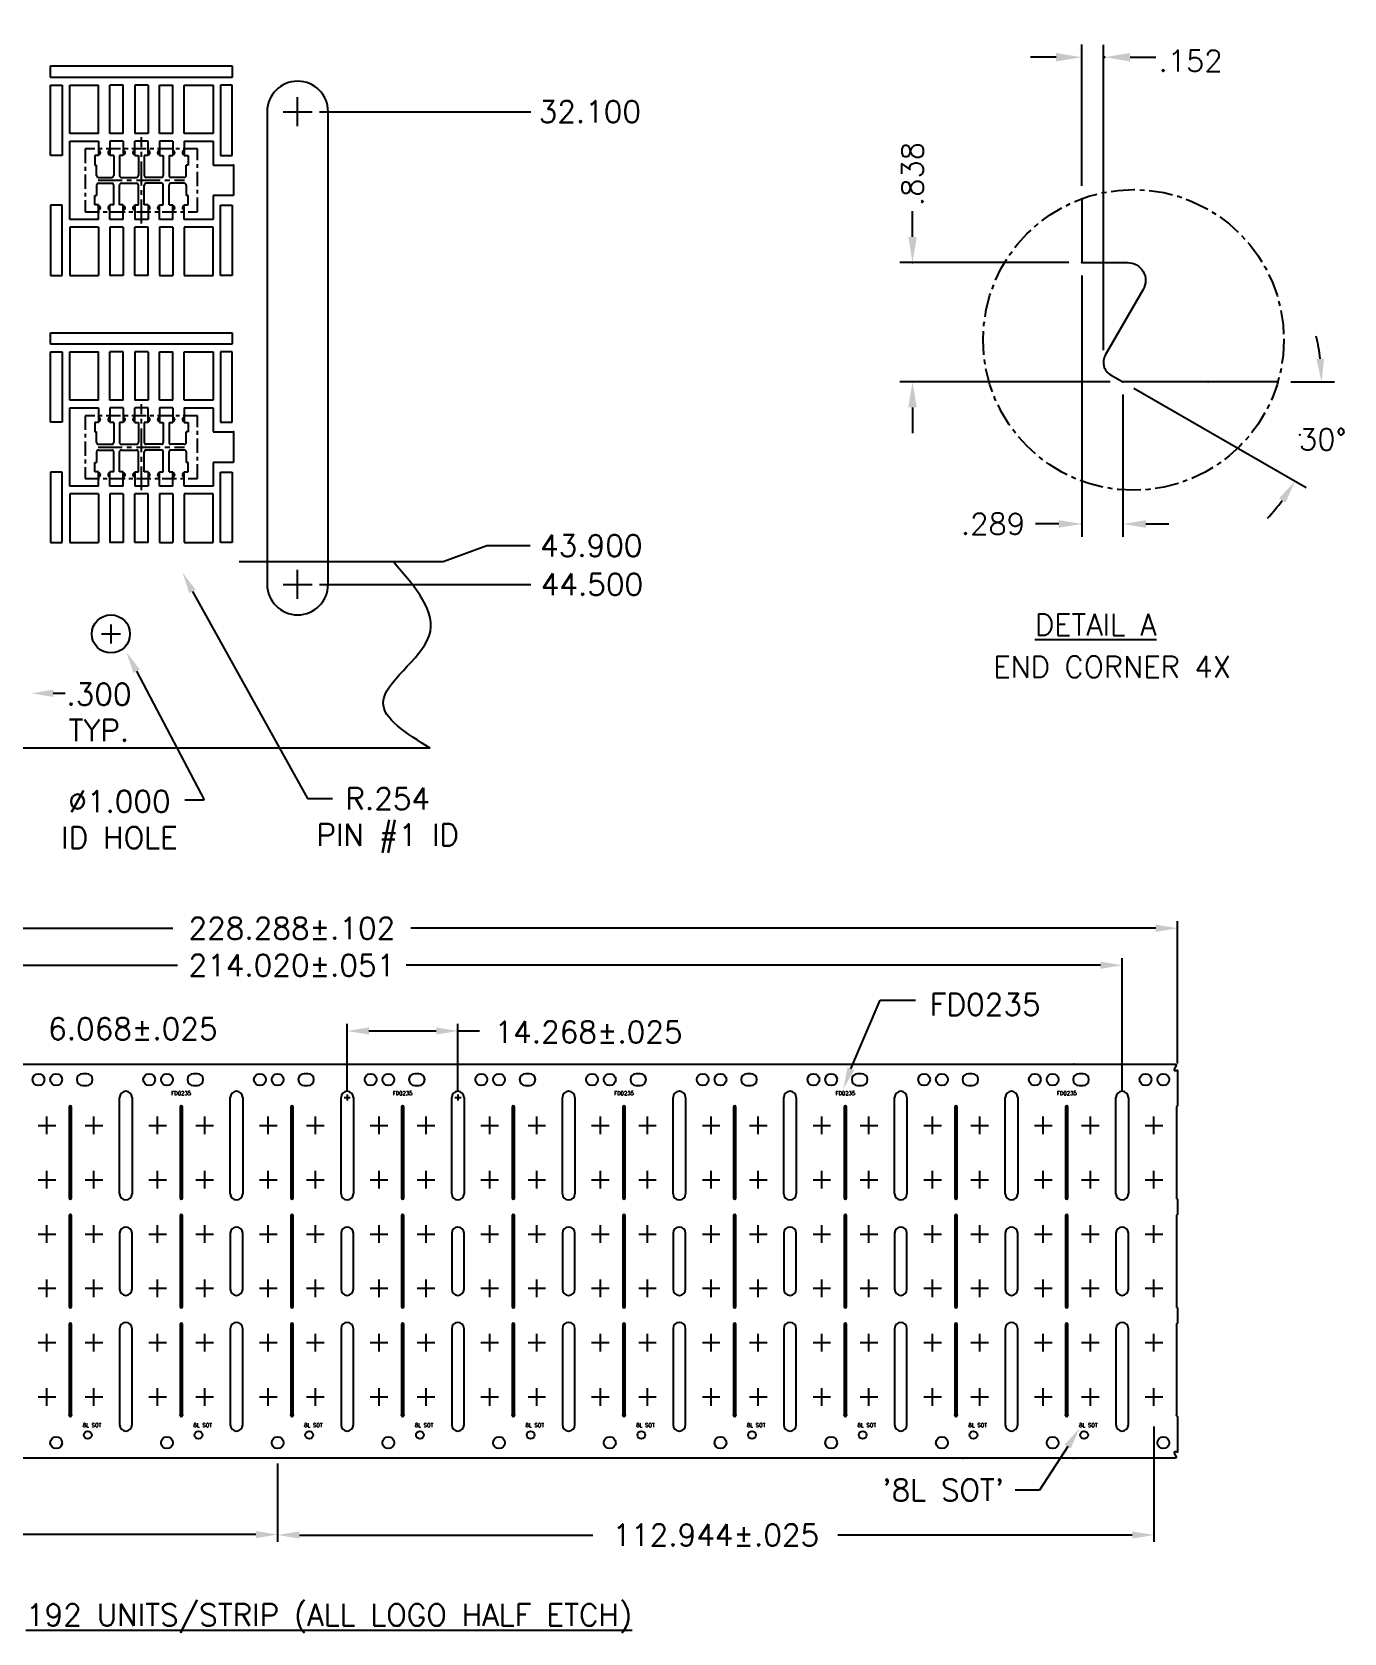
# Model space of a CAD drawing. Extents: x -176.6 to -118.8, y -49.2 to 29.7.
# Drawn here: x -153.27 to -118.85, y -49.21 to -7.22 of the extents above; entities that cross this region are included whole.
import ezdxf
from ezdxf.enums import TextEntityAlignment as Align

# ---------------------------------------------------------------- set-up
doc = ezdxf.new("R2010")
doc.units = 0
doc.header["$LTSCALE"] = 0.5
doc.header["$MEASUREMENT"] = 0
doc.linetypes.add('CENTER', pattern=[2, 1.25, -0.25, 0.25, -0.25])
doc.linetypes.add('CENTER2', pattern=[1.125, 0.75, -0.125, 0.125, -0.125])
doc.layers.add('1', color=7, linetype='CONTINUOUS')
doc.layers.add('1D', color=4, linetype='CONTINUOUS')
doc.styles.add('RS', font='romans.shx')
doc.styles.add('SIMPLEX', font='SIMPLEX')
doc.styles.get("Standard").update_dxf_attribs({"font": 'SIMPLEX'})

msp = doc.modelspace()

# ---------------------------------------------------------------- linework, layer by layer
at = {"layer": '1'}
for p, q in [((-152.778, -8.106), (-148.018, -8.106)), ((-152.778, -8.406), (-152.778, -8.106)), ((-148.018, -8.106), (-148.018, -8.406)), ((-148.018, -8.406), (-152.778, -8.406)), ((-152.778, -10.452), (-152.778, -8.606)), ((-152.778, -8.606), (-152.478, -8.606)), ((-152.478, -8.606), (-152.478, -10.452)), ((-152.278, -8.606), (-151.523, -8.606)), ((-152.278, -9.878), (-152.278, -8.606)), ((-151.523, -9.878), (-151.523, -8.606)), ((-151.223, -9.878), (-151.223, -8.606)), ((-150.873, -8.606), (-151.223, -8.606)), ((-150.873, -9.878), (-150.873, -8.606)), ((-150.573, -8.606), (-150.573, -9.878)), ((-150.223, -8.606), (-150.573, -8.606)), ((-150.223, -8.606), (-150.223, -9.878)), ((-149.923, -9.878), (-149.923, -8.606)), ((-149.573, -9.878), (-149.573, -8.606)), ((-149.273, -9.878), (-149.273, -8.606)), ((-149.273, -8.606), (-148.518, -8.606)), ((-148.518, -8.606), (-148.518, -9.878)), ((-148.018, -8.606), (-148.318, -8.606)), ((-148.318, -8.606), (-148.318, -10.452)), ((-148.018, -10.452), (-148.018, -8.606)), ((-151.523, -9.878), (-152.278, -9.878)), ((-152.278, -10.078), (-151.523, -10.078)), ((-152.278, -12.134), (-152.278, -10.078)), ((-151.523, -10.078), (-151.523, -10.459)), ((-150.873, -9.878), (-151.223, -9.878)), ((-150.873, -10.078), (-151.223, -10.078)), ((-151.223, -10.078), (-151.223, -10.459)), ((-150.873, -10.078), (-150.873, -10.459)), ((-150.223, -10.078), (-150.573, -10.078)), ((-150.573, -10.459), (-150.573, -10.078)), ((-150.223, -10.459), (-150.223, -10.078)), ((-149.573, -9.878), (-149.923, -9.878)), ((-149.573, -10.078), (-149.923, -10.078)), ((-149.923, -10.078), (-149.923, -10.459)), ((-149.573, -10.078), (-149.573, -10.459)), ((-148.518, -9.878), (-149.273, -9.878)), ((-149.273, -10.078), (-148.518, -10.078)), ((-149.273, -10.078), (-149.273, -10.459)), ((-148.518, -10.078), (-148.518, -10.706)), ((-152.478, -10.452), (-152.778, -10.452)), ((-151.523, -10.459), (-151.622, -10.459)), ((-151.622, -10.459), (-151.622, -10.706)), ((-151.124, -10.459), (-151.223, -10.459)), ((-151.124, -10.459), (-151.124, -10.98)), ((-150.873, -10.459), (-150.972, -10.459)), ((-150.972, -10.459), (-150.972, -10.98)), ((-150.573, -10.459), (-150.474, -10.459)), ((-150.474, -10.459), (-150.474, -10.931)), ((-150.474, -10.459), (-150.474, -10.98)), ((-150.223, -10.459), (-150.322, -10.459)), ((-150.322, -10.459), (-150.322, -10.98)), ((-150.322, -10.459), (-150.322, -10.98)), ((-149.923, -10.459), (-149.824, -10.459)), ((-149.824, -10.459), (-149.824, -10.98)), ((-149.672, -10.459), (-149.573, -10.459)), ((-149.672, -10.459), (-149.672, -10.98)), ((-149.273, -10.459), (-149.174, -10.459)), ((-149.174, -10.459), (-149.174, -10.706)), ((-148.318, -10.452), (-148.018, -10.452)), ((-151.622, -10.706), (-151.573, -10.706)), ((-151.573, -10.98), (-151.573, -10.706)), ((-149.174, -10.706), (-149.223, -10.706)), ((-149.223, -10.98), (-149.223, -10.706)), ((-148.518, -10.706), (-147.984, -10.706)), ((-147.984, -10.706), (-147.984, -11.506)), ((-151.573, -11.232), (-151.573, -11.506)), ((-151.523, -11.03), (-151.174, -11.03)), ((-151.523, -11.182), (-151.174, -11.182)), ((-151.124, -11.753), (-151.124, -11.232)), ((-150.972, -11.753), (-150.972, -11.232)), ((-150.922, -11.03), (-150.524, -11.03)), ((-150.922, -11.182), (-150.524, -11.182)), ((-150.474, -11.753), (-150.474, -11.232)), ((-150.474, -11.753), (-150.474, -11.232)), ((-150.322, -11.753), (-150.322, -11.232)), ((-150.322, -11.753), (-150.322, -11.282)), ((-149.874, -11.03), (-150.272, -11.03)), ((-149.874, -11.182), (-150.272, -11.182)), ((-149.824, -11.753), (-149.824, -11.232)), ((-149.672, -11.753), (-149.672, -11.232)), ((-149.273, -11.03), (-149.622, -11.03)), ((-149.273, -11.182), (-149.622, -11.182)), ((-149.223, -11.232), (-149.223, -11.506)), ((-151.622, -11.753), (-151.622, -11.506)), ((-151.622, -11.506), (-151.573, -11.506)), ((-151.523, -11.753), (-151.622, -11.753)), ((-151.523, -12.134), (-151.523, -11.753)), ((-151.223, -12.134), (-151.223, -11.753)), ((-151.124, -11.753), (-151.223, -11.753)), ((-150.873, -11.753), (-150.972, -11.753)), ((-150.873, -12.134), (-150.873, -11.753)), ((-150.573, -11.753), (-150.573, -12.134)), ((-150.573, -11.753), (-150.474, -11.753)), ((-150.223, -11.753), (-150.322, -11.753)), ((-150.223, -11.753), (-150.223, -12.134)), ((-149.923, -12.134), (-149.923, -11.753)), ((-149.923, -11.753), (-149.824, -11.753)), ((-149.672, -11.753), (-149.573, -11.753)), ((-149.573, -12.134), (-149.573, -11.753)), ((-149.273, -12.134), (-149.273, -11.753)), ((-149.273, -11.753), (-149.174, -11.753)), ((-149.174, -11.506), (-149.223, -11.506)), ((-149.174, -11.753), (-149.174, -11.506)), ((-147.984, -11.506), (-148.518, -11.506)), ((-148.518, -11.506), (-148.518, -12.134)), ((-152.778, -11.76), (-152.778, -13.606)), ((-152.478, -11.76), (-152.778, -11.76)), ((-152.478, -13.606), (-152.478, -11.76)), ((-151.523, -12.134), (-152.278, -12.134)), ((-150.873, -12.134), (-151.223, -12.134)), ((-150.223, -12.134), (-150.573, -12.134)), ((-149.573, -12.134), (-149.923, -12.134)), ((-148.518, -12.134), (-149.273, -12.134)), ((-148.318, -11.76), (-148.018, -11.76)), ((-148.318, -13.606), (-148.318, -11.76)), ((-148.018, -11.76), (-148.018, -13.606)), ((-151.523, -12.334), (-152.278, -12.334)), ((-152.278, -12.334), (-152.278, -13.606)), ((-151.523, -12.334), (-151.523, -13.606)), ((-151.223, -12.334), (-151.223, -13.606)), ((-150.873, -12.334), (-151.223, -12.334)), ((-150.873, -12.334), (-150.873, -13.606)), ((-150.573, -13.606), (-150.573, -12.334)), ((-150.223, -13.606), (-150.223, -12.334)), ((-149.923, -12.334), (-149.923, -13.606)), ((-149.573, -12.334), (-149.923, -12.334)), ((-149.573, -12.334), (-149.573, -13.606)), ((-149.273, -12.334), (-149.273, -13.606)), ((-148.518, -12.334), (-149.273, -12.334)), ((-148.518, -13.606), (-148.518, -12.334)), ((-152.778, -13.606), (-152.478, -13.606)), ((-152.278, -13.606), (-151.523, -13.606)), ((-150.873, -13.606), (-151.223, -13.606)), ((-150.223, -13.606), (-150.573, -13.606)), ((-149.273, -13.606), (-148.518, -13.606)), ((-148.018, -13.606), (-148.318, -13.606)), ((-152.778, -15.106), (-148.018, -15.106)), ((-152.778, -15.406), (-152.778, -15.106)), ((-148.018, -15.106), (-148.018, -15.406)), ((-148.018, -15.406), (-152.778, -15.406)), ((-152.778, -17.452), (-152.778, -15.606)), ((-152.778, -15.606), (-152.478, -15.606)), ((-152.478, -15.606), (-152.478, -17.452)), ((-152.278, -15.606), (-151.523, -15.606)), ((-152.278, -16.878), (-152.278, -15.606)), ((-151.523, -16.878), (-151.523, -15.606)), ((-151.223, -16.878), (-151.223, -15.606)), ((-150.873, -15.606), (-151.223, -15.606)), ((-150.873, -16.878), (-150.873, -15.606)), ((-150.573, -15.606), (-150.573, -16.878)), ((-150.223, -15.606), (-150.573, -15.606)), ((-150.223, -15.606), (-150.223, -16.878)), ((-149.923, -16.878), (-149.923, -15.606)), ((-149.573, -16.878), (-149.573, -15.606)), ((-149.273, -16.878), (-149.273, -15.606)), ((-149.273, -15.606), (-148.518, -15.606)), ((-148.518, -15.606), (-148.518, -16.878)), ((-148.018, -15.606), (-148.318, -15.606)), ((-148.318, -15.606), (-148.318, -17.452)), ((-148.018, -17.452), (-148.018, -15.606)), ((-151.523, -16.878), (-152.278, -16.878)), ((-152.278, -17.078), (-151.523, -17.078)), ((-152.278, -19.134), (-152.278, -17.078)), ((-151.523, -17.078), (-151.523, -17.459)), ((-150.873, -16.878), (-151.223, -16.878)), ((-150.873, -17.078), (-151.223, -17.078)), ((-151.223, -17.078), (-151.223, -17.459)), ((-150.873, -17.078), (-150.873, -17.459)), ((-150.223, -17.078), (-150.573, -17.078)), ((-150.573, -17.459), (-150.573, -17.078)), ((-150.223, -17.459), (-150.223, -17.078)), ((-149.573, -16.878), (-149.923, -16.878)), ((-149.573, -17.078), (-149.923, -17.078)), ((-149.923, -17.078), (-149.923, -17.459)), ((-149.573, -17.078), (-149.573, -17.459)), ((-148.518, -16.878), (-149.273, -16.878)), ((-149.273, -17.078), (-148.518, -17.078)), ((-149.273, -17.078), (-149.273, -17.459)), ((-148.518, -17.078), (-148.518, -17.706)), ((-152.478, -17.452), (-152.778, -17.452)), ((-151.523, -17.459), (-151.622, -17.459)), ((-151.622, -17.459), (-151.622, -17.706)), ((-151.124, -17.459), (-151.223, -17.459)), ((-151.124, -17.459), (-151.124, -17.98)), ((-150.873, -17.459), (-150.972, -17.459)), ((-150.972, -17.459), (-150.972, -17.98)), ((-150.573, -17.459), (-150.474, -17.459)), ((-150.474, -17.459), (-150.474, -17.931)), ((-150.474, -17.459), (-150.474, -17.98)), ((-150.223, -17.459), (-150.322, -17.459)), ((-150.322, -17.459), (-150.322, -17.98)), ((-150.322, -17.459), (-150.322, -17.98)), ((-149.923, -17.459), (-149.824, -17.459)), ((-149.824, -17.459), (-149.824, -17.98)), ((-149.672, -17.459), (-149.573, -17.459)), ((-149.672, -17.459), (-149.672, -17.98)), ((-149.273, -17.459), (-149.174, -17.459)), ((-149.174, -17.459), (-149.174, -17.706)), ((-148.318, -17.452), (-148.018, -17.452)), ((-151.622, -17.706), (-151.573, -17.706)), ((-151.573, -17.98), (-151.573, -17.706)), ((-151.523, -18.03), (-151.174, -18.03)), ((-150.922, -18.03), (-150.524, -18.03)), ((-149.874, -18.03), (-150.272, -18.03)), ((-149.273, -18.03), (-149.622, -18.03)), ((-149.174, -17.706), (-149.223, -17.706)), ((-149.223, -17.98), (-149.223, -17.706)), ((-148.518, -17.706), (-147.984, -17.706)), ((-147.984, -17.706), (-147.984, -18.506)), ((-151.573, -18.232), (-151.573, -18.506)), ((-151.523, -18.182), (-151.174, -18.182)), ((-151.124, -18.753), (-151.124, -18.232)), ((-150.972, -18.753), (-150.972, -18.232)), ((-150.922, -18.182), (-150.524, -18.182)), ((-150.474, -18.753), (-150.474, -18.232)), ((-150.474, -18.753), (-150.474, -18.232)), ((-150.322, -18.753), (-150.322, -18.232)), ((-150.322, -18.753), (-150.322, -18.282)), ((-149.874, -18.182), (-150.272, -18.182)), ((-149.824, -18.753), (-149.824, -18.232)), ((-149.672, -18.753), (-149.672, -18.232)), ((-149.273, -18.182), (-149.622, -18.182)), ((-149.223, -18.232), (-149.223, -18.506)), ((-152.778, -18.76), (-152.778, -20.606)), ((-152.478, -18.76), (-152.778, -18.76)), ((-152.478, -20.606), (-152.478, -18.76)), ((-151.622, -18.753), (-151.622, -18.506)), ((-151.622, -18.506), (-151.573, -18.506)), ((-151.523, -18.753), (-151.622, -18.753)), ((-151.523, -19.134), (-151.523, -18.753)), ((-151.223, -19.134), (-151.223, -18.753)), ((-151.124, -18.753), (-151.223, -18.753)), ((-150.873, -18.753), (-150.972, -18.753)), ((-150.873, -19.134), (-150.873, -18.753)), ((-150.573, -18.753), (-150.573, -19.134)), ((-150.573, -18.753), (-150.474, -18.753)), ((-150.223, -18.753), (-150.322, -18.753)), ((-150.223, -18.753), (-150.223, -19.134)), ((-149.923, -19.134), (-149.923, -18.753)), ((-149.923, -18.753), (-149.824, -18.753)), ((-149.672, -18.753), (-149.573, -18.753)), ((-149.573, -19.134), (-149.573, -18.753)), ((-149.273, -19.134), (-149.273, -18.753)), ((-149.273, -18.753), (-149.174, -18.753)), ((-149.174, -18.506), (-149.223, -18.506)), ((-149.174, -18.753), (-149.174, -18.506)), ((-147.984, -18.506), (-148.518, -18.506)), ((-148.518, -18.506), (-148.518, -19.134)), ((-148.318, -18.76), (-148.018, -18.76)), ((-148.318, -20.606), (-148.318, -18.76)), ((-148.018, -18.76), (-148.018, -20.606)), ((-151.523, -19.134), (-152.278, -19.134)), ((-150.873, -19.134), (-151.223, -19.134)), ((-150.223, -19.134), (-150.573, -19.134)), ((-149.573, -19.134), (-149.923, -19.134)), ((-148.518, -19.134), (-149.273, -19.134)), ((-151.523, -19.334), (-152.278, -19.334)), ((-152.278, -19.334), (-152.278, -20.606)), ((-151.523, -19.334), (-151.523, -20.606)), ((-151.223, -19.334), (-151.223, -20.606)), ((-150.873, -19.334), (-151.223, -19.334)), ((-150.873, -19.334), (-150.873, -20.606)), ((-150.573, -20.606), (-150.573, -19.334)), ((-150.223, -20.606), (-150.223, -19.334)), ((-149.923, -19.334), (-149.923, -20.606)), ((-149.573, -19.334), (-149.923, -19.334)), ((-149.573, -19.334), (-149.573, -20.606)), ((-149.273, -19.334), (-149.273, -20.606)), ((-148.518, -19.334), (-149.273, -19.334)), ((-148.518, -20.606), (-148.518, -19.334)), ((-152.778, -20.606), (-152.478, -20.606)), ((-152.278, -20.606), (-151.523, -20.606)), ((-150.873, -20.606), (-151.223, -20.606)), ((-150.223, -20.606), (-150.573, -20.606)), ((-149.273, -20.606), (-148.518, -20.606)), ((-148.018, -20.606), (-148.318, -20.606)), ((-151.833, -34.542), (-151.937, -34.542)), ((-151.833, -34.542), (-151.937, -34.542)), ((-151.937, -34.852), (-151.833, -34.852)), ((-151.937, -34.852), (-151.833, -34.852)), ((-148.929, -34.542), (-149.032, -34.542)), ((-148.929, -34.542), (-149.032, -34.542)), ((-149.032, -34.852), (-148.929, -34.852)), ((-149.032, -34.852), (-148.929, -34.852)), ((-146.024, -34.542), (-146.128, -34.542)), ((-146.024, -34.542), (-146.128, -34.542)), ((-146.128, -34.852), (-146.024, -34.852)), ((-146.128, -34.852), (-146.024, -34.852)), ((-143.12, -34.542), (-143.223, -34.542)), ((-143.12, -34.542), (-143.223, -34.542)), ((-143.223, -34.852), (-143.12, -34.852)), ((-143.223, -34.852), (-143.12, -34.852)), ((-140.215, -34.542), (-140.319, -34.542)), ((-140.215, -34.542), (-140.319, -34.542)), ((-140.319, -34.852), (-140.215, -34.852)), ((-140.319, -34.852), (-140.215, -34.852)), ((-137.311, -34.542), (-137.414, -34.542)), ((-137.311, -34.542), (-137.414, -34.542)), ((-137.414, -34.852), (-137.311, -34.852)), ((-137.414, -34.852), (-137.311, -34.852)), ((-134.406, -34.542), (-134.509, -34.542)), ((-134.406, -34.542), (-134.509, -34.542)), ((-134.509, -34.852), (-134.406, -34.852)), ((-134.509, -34.852), (-134.406, -34.852)), ((-131.501, -34.542), (-131.605, -34.542)), ((-131.501, -34.542), (-131.605, -34.542)), ((-131.605, -34.852), (-131.501, -34.852)), ((-131.605, -34.852), (-131.501, -34.852)), ((-128.597, -34.542), (-128.7, -34.542)), ((-128.597, -34.542), (-128.7, -34.542)), ((-128.7, -34.852), (-128.597, -34.852)), ((-128.7, -34.852), (-128.597, -34.852)), ((-125.692, -34.542), (-125.796, -34.542)), ((-125.692, -34.542), (-125.796, -34.542)), ((-125.796, -34.852), (-125.692, -34.852)), ((-125.796, -34.852), (-125.692, -34.852)), ((-123.229, -34.461), (-123.213, -34.461)), ((-150.969, -37.69), (-150.969, -35.165)), ((-150.643, -35.165), (-150.643, -37.69)), ((-148.064, -37.69), (-148.064, -35.165)), ((-147.739, -35.165), (-147.739, -37.69)), ((-145.16, -37.69), (-145.16, -35.165)), ((-144.834, -35.165), (-144.834, -37.69)), ((-142.255, -37.69), (-142.255, -35.165)), ((-141.93, -35.165), (-141.93, -37.69)), ((-139.351, -37.69), (-139.351, -35.165)), ((-139.025, -35.165), (-139.025, -37.69)), ((-136.446, -37.69), (-136.446, -35.165)), ((-136.121, -35.165), (-136.121, -37.69)), ((-133.542, -37.69), (-133.542, -35.165)), ((-133.216, -35.165), (-133.216, -37.69)), ((-130.637, -37.69), (-130.637, -35.165)), ((-130.311, -35.165), (-130.311, -37.69)), ((-127.733, -37.69), (-127.733, -35.165)), ((-127.407, -35.165), (-127.407, -37.69)), ((-124.828, -37.69), (-124.828, -35.165)), ((-124.502, -35.165), (-124.502, -37.69)), ((-150.969, -38.728), (-150.969, -40.194)), ((-150.643, -40.194), (-150.643, -38.728)), ((-148.064, -38.728), (-148.064, -40.194)), ((-147.739, -40.194), (-147.739, -38.728)), ((-145.16, -38.728), (-145.16, -40.194)), ((-144.834, -40.194), (-144.834, -38.728)), ((-142.255, -38.728), (-142.255, -40.194)), ((-141.93, -40.194), (-141.93, -38.728)), ((-139.351, -38.728), (-139.351, -40.194)), ((-139.025, -40.194), (-139.025, -38.728)), ((-136.446, -38.728), (-136.446, -40.194)), ((-136.121, -40.194), (-136.121, -38.728)), ((-133.542, -38.728), (-133.542, -40.194)), ((-133.216, -40.194), (-133.216, -38.728)), ((-130.637, -38.728), (-130.637, -40.194)), ((-130.311, -40.194), (-130.311, -38.728)), ((-127.733, -38.728), (-127.733, -40.194)), ((-127.407, -40.194), (-127.407, -38.728)), ((-124.828, -38.728), (-124.828, -40.194)), ((-124.502, -40.194), (-124.502, -38.728)), ((-150.969, -41.232), (-150.969, -43.756)), ((-150.643, -43.756), (-150.643, -41.232)), ((-148.064, -41.232), (-148.064, -43.756)), ((-147.739, -43.756), (-147.739, -41.232)), ((-145.16, -41.232), (-145.16, -43.756)), ((-144.834, -43.756), (-144.834, -41.232)), ((-142.255, -41.232), (-142.255, -43.756)), ((-141.93, -43.756), (-141.93, -41.232)), ((-139.351, -41.232), (-139.351, -43.756)), ((-139.025, -43.756), (-139.025, -41.232)), ((-136.446, -41.232), (-136.446, -43.756)), ((-136.121, -43.756), (-136.121, -41.232)), ((-133.542, -41.232), (-133.542, -43.756)), ((-133.216, -43.756), (-133.216, -41.232)), ((-130.637, -41.232), (-130.637, -43.756)), ((-130.311, -43.756), (-130.311, -41.232)), ((-127.733, -41.232), (-127.733, -43.756)), ((-127.407, -43.756), (-127.407, -41.232)), ((-124.828, -41.232), (-124.828, -43.756)), ((-124.502, -43.756), (-124.502, -41.232)), ((-123.229, -44.461), (-123.213, -44.461))]:
    msp.add_line(p, q, dxfattribs=at)
at = {"layer": '1', "linetype": 'Continuous'}
for p, q in [((-147.098, -9.306), (-147.098, -21.706)), ((-145.498, -21.706), (-145.498, -9.306)), ((-125.727, -11.59), (-125.727, -13.263))]:
    msp.add_line(p, q, dxfattribs=at)
at = {"layer": '1', "linetype": 'ByBlock'}
msp.add_line((-120.58, -16.392), (-124.648, -16.392), dxfattribs=at)
at = {"layer": '1', "linetype": 'Continuous'}
for points in [[(-142.82, -26.006), (-167.411, -26.006), (-167.497, -25.956, -0.414214), (-167.534, -25.82), (-167.268, -25.359, 0.57735), (-167.378, -25.168), (-167.7, -25.168), (-167.7, -20.606, 0.414214), (-167.55, -20.456), (-167.55, -8.756, 0.414214), (-167.7, -8.606), (-167.7, -6.606, 0.414214)], [(-125.727, -13.263), (-124.524, -13.263, -0.57735), (-124.114, -13.974), (-125.108, -15.695, 0.414214), (-124.971, -16.205), (-124.648, -16.392)]]:
    msp.add_lwpolyline(points, format="xyb", dxfattribs=at)
at = {"layer": '1'}
for points in [[(-149.923, -8.606), (-149.573, -8.606)], [(-150.223, -9.878), (-150.573, -9.878)], [(-150.223, -12.334), (-150.573, -12.334)], [(-149.923, -13.606), (-149.573, -13.606)], [(-149.923, -15.606), (-149.573, -15.606)], [(-150.223, -16.878), (-150.573, -16.878)], [(-150.223, -19.334), (-150.573, -19.334)], [(-149.923, -20.606), (-149.573, -20.606)]]:
    msp.add_lwpolyline(points, dxfattribs=at)
msp.add_lwpolyline([(-169.627, -34.29), (-123.272, -34.29), (-123.254, -34.3, -0.414214), (-123.247, -34.328), (-123.301, -34.422, 0.57735), (-123.278, -34.461), (-123.213, -34.461), (-123.213, -35.389, 0.414214), (-123.243, -35.42), (-123.243, -37.802, 0.414214), (-123.213, -37.832), (-123.213, -38.239, 0.414214), (-123.243, -38.27), (-123.243, -40.652, 0.414214), (-123.213, -40.682), (-123.213, -41.089, 0.414214), (-123.243, -41.12), (-123.243, -43.502, 0.414214), (-123.213, -43.532), (-123.213, -44.461), (-123.278, -44.461, 0.57735), (-123.301, -44.5), (-123.247, -44.594, -0.414214), (-123.254, -44.621), (-123.272, -44.632), (-169.627, -44.632)], format="xyb", dxfattribs=at)
for points in [[(-152.289, -35.42), (-152.289, -37.802, 1), (-152.228, -37.802), (-152.228, -35.42, 1)], [(-149.384, -35.42), (-149.384, -37.802, 1), (-149.323, -37.802), (-149.323, -35.42, 1)], [(-146.48, -35.42), (-146.48, -37.802, 1), (-146.419, -37.802), (-146.419, -35.42, 1)], [(-143.575, -35.42), (-143.575, -37.802, 1), (-143.514, -37.802), (-143.514, -35.42, 1)], [(-140.671, -35.42), (-140.671, -37.802, 1), (-140.61, -37.802), (-140.61, -35.42, 1)], [(-137.766, -35.42), (-137.766, -37.802, 1), (-137.705, -37.802), (-137.705, -35.42, 1)], [(-134.862, -35.42), (-134.862, -37.802, 1), (-134.801, -37.802), (-134.801, -35.42, 1)], [(-131.957, -35.42), (-131.957, -37.802, 1), (-131.896, -37.802), (-131.896, -35.42, 1)], [(-129.053, -35.42), (-129.053, -37.802, 1), (-128.991, -37.802), (-128.991, -35.42, 1)], [(-126.148, -35.42), (-126.148, -37.802, 1), (-126.087, -37.802), (-126.087, -35.42, 1)], [(-152.228, -40.652), (-152.228, -38.27, 1), (-152.289, -38.27), (-152.289, -40.652, 1)], [(-149.323, -40.652), (-149.323, -38.27, 1), (-149.384, -38.27), (-149.384, -40.652, 1)], [(-146.419, -40.652), (-146.419, -38.27, 1), (-146.48, -38.27), (-146.48, -40.652, 1)], [(-143.514, -40.652), (-143.514, -38.27, 1), (-143.575, -38.27), (-143.575, -40.652, 1)], [(-140.61, -40.652), (-140.61, -38.27, 1), (-140.671, -38.27), (-140.671, -40.652, 1)], [(-137.705, -40.652), (-137.705, -38.27, 1), (-137.766, -38.27), (-137.766, -40.652, 1)], [(-134.801, -40.652), (-134.801, -38.27, 1), (-134.862, -38.27), (-134.862, -40.652, 1)], [(-131.896, -40.652), (-131.896, -38.27, 1), (-131.957, -38.27), (-131.957, -40.652, 1)], [(-128.991, -40.652), (-128.991, -38.27, 1), (-129.053, -38.27), (-129.053, -40.652, 1)], [(-126.087, -40.652), (-126.087, -38.27, 1), (-126.148, -38.27), (-126.148, -40.652, 1)], [(-152.289, -43.502, 1), (-152.228, -43.502), (-152.228, -41.12, 1), (-152.289, -41.12)], [(-149.384, -43.502, 1), (-149.323, -43.502), (-149.323, -41.12, 1), (-149.384, -41.12)], [(-146.48, -43.502, 1), (-146.419, -43.502), (-146.419, -41.12, 1), (-146.48, -41.12)], [(-143.575, -43.502, 1), (-143.514, -43.502), (-143.514, -41.12, 1), (-143.575, -41.12)], [(-140.671, -43.502, 1), (-140.61, -43.502), (-140.61, -41.12, 1), (-140.671, -41.12)], [(-137.766, -43.502, 1), (-137.705, -43.502), (-137.705, -41.12, 1), (-137.766, -41.12)], [(-134.862, -43.502, 1), (-134.801, -43.502), (-134.801, -41.12, 1), (-134.862, -41.12)], [(-131.957, -43.502, 1), (-131.896, -43.502), (-131.896, -41.12, 1), (-131.957, -41.12)], [(-129.053, -43.502, 1), (-128.991, -43.502), (-128.991, -41.12, 1), (-129.053, -41.12)], [(-126.148, -43.502, 1), (-126.087, -43.502), (-126.087, -41.12, 1), (-126.148, -41.12)]]:
    msp.add_lwpolyline(points, format="xyb", close=True, dxfattribs=at)
at = {"layer": '1', "linetype": 'Continuous'}
for centre, radius in [((-151.198, -23.006), 0.5), ((-153.097, -34.697), 0.155), ((-150.193, -34.697), 0.155), ((-147.288, -34.697), 0.155), ((-144.383, -34.697), 0.155), ((-141.479, -34.697), 0.155), ((-138.574, -34.697), 0.155), ((-135.67, -34.697), 0.155), ((-132.765, -34.697), 0.155), ((-129.861, -34.697), 0.155), ((-126.956, -34.697), 0.155), ((-124.052, -34.697), 0.155)]:
    msp.add_circle(centre, radius, dxfattribs=at)
at = {"layer": '1'}
for centre, radius in [((-152.632, -34.697), 0.155), ((-149.727, -34.697), 0.155), ((-146.823, -34.697), 0.155), ((-143.918, -34.697), 0.155), ((-141.014, -34.697), 0.155), ((-138.109, -34.697), 0.155), ((-135.204, -34.697), 0.155), ((-132.3, -34.697), 0.155), ((-129.395, -34.697), 0.155), ((-126.491, -34.697), 0.155), ((-123.586, -34.697), 0.155), ((-152.632, -44.224), 0.155), ((-151.804, -44.021), 0.102), ((-149.727, -44.224), 0.155), ((-148.899, -44.021), 0.102), ((-146.823, -44.224), 0.155), ((-145.995, -44.021), 0.102), ((-143.918, -44.224), 0.155), ((-143.09, -44.021), 0.102), ((-141.014, -44.224), 0.155), ((-140.185, -44.021), 0.102), ((-138.109, -44.224), 0.155), ((-137.281, -44.021), 0.102), ((-135.204, -44.224), 0.155), ((-134.376, -44.021), 0.102), ((-132.3, -44.224), 0.155), ((-131.472, -44.021), 0.102), ((-129.395, -44.224), 0.155), ((-128.567, -44.021), 0.102), ((-126.491, -44.224), 0.155), ((-125.663, -44.021), 0.102), ((-123.586, -44.224), 0.155)]:
    msp.add_circle(centre, radius, dxfattribs=at)
at = {"layer": '1', "linetype": 'Continuous'}
for centre, start, end in [((-146.298, -9.306), 0, 180), ((-146.298, -21.706), 180, 0)]:
    msp.add_arc(centre, 0.8, start, end, dxfattribs=at)
at = {"layer": '1'}
for centre, radius, start, end in [((-151.523, -10.381), 0.05, 270, 90), ((-151.223, -10.381), 0.05, 90, 270), ((-150.873, -10.381), 0.05, 270, 90), ((-150.573, -10.381), 0.05, 90, 270), ((-150.223, -10.381), 0.05, 270, 90), ((-149.923, -10.381), 0.05, 90, 270), ((-149.573, -10.381), 0.05, 270, 90), ((-149.273, -10.381), 0.05, 90, 270), ((-151.523, -10.98), 0.05, 180, 270), ((-151.523, -11.232), 0.05, 90, 180), ((-151.174, -10.98), 0.05, 270, 0), ((-151.174, -11.232), 0.05, 360, 90), ((-150.922, -10.98), 0.05, 180, 270), ((-150.922, -11.232), 0.05, 90, 180), ((-150.524, -10.98), 0.05, 270, 360), ((-150.524, -11.232), 0.05, 360, 90), ((-150.272, -10.98), 0.05, 180, 270), ((-150.272, -11.232), 0.05, 90, 180), ((-149.874, -10.98), 0.05, 270, 0), ((-149.874, -11.232), 0.05, 360, 90), ((-149.622, -10.98), 0.05, 180, 270), ((-149.622, -11.232), 0.05, 90, 180), ((-149.273, -10.98), 0.05, 270, 0), ((-149.273, -11.232), 0.05, 0, 90), ((-151.523, -11.831), 0.05, 270, 90), ((-151.223, -11.831), 0.05, 90, 270), ((-150.873, -11.831), 0.05, 270, 90), ((-150.573, -11.831), 0.05, 90, 270), ((-150.223, -11.831), 0.05, 270, 90), ((-149.923, -11.831), 0.05, 90, 270), ((-149.573, -11.831), 0.05, 270, 90), ((-149.273, -11.831), 0.05, 90, 270), ((-151.523, -17.381), 0.05, 270, 90), ((-151.223, -17.381), 0.05, 90, 270), ((-150.873, -17.381), 0.05, 270, 90), ((-150.573, -17.381), 0.05, 90, 270), ((-150.223, -17.381), 0.05, 270, 90), ((-149.923, -17.381), 0.05, 90, 270), ((-149.573, -17.381), 0.05, 270, 90), ((-149.273, -17.381), 0.05, 90, 270), ((-151.523, -17.98), 0.05, 180, 270), ((-151.174, -17.98), 0.05, 270, 0), ((-150.922, -17.98), 0.05, 180, 270), ((-150.524, -17.98), 0.05, 270, 360), ((-150.272, -17.98), 0.05, 180, 270), ((-149.874, -17.98), 0.05, 270, 0), ((-149.622, -17.98), 0.05, 180, 270), ((-149.273, -17.98), 0.05, 270, 0), ((-151.523, -18.232), 0.05, 90, 180), ((-151.174, -18.232), 0.05, 360, 90), ((-150.922, -18.232), 0.05, 90, 180), ((-150.524, -18.232), 0.05, 360, 90), ((-150.272, -18.232), 0.05, 90, 180), ((-149.874, -18.232), 0.05, 360, 90), ((-149.622, -18.232), 0.05, 90, 180), ((-149.273, -18.232), 0.05, 0, 90), ((-151.523, -18.831), 0.05, 270, 90), ((-151.223, -18.831), 0.05, 90, 270), ((-150.873, -18.831), 0.05, 270, 90), ((-150.573, -18.831), 0.05, 90, 270), ((-150.223, -18.831), 0.05, 270, 90), ((-149.923, -18.831), 0.05, 90, 270), ((-149.573, -18.831), 0.05, 270, 90), ((-149.273, -18.831), 0.05, 90, 270), ((-151.937, -34.697), 0.155, 90, 270), ((-151.937, -34.697), 0.155, 90, 270), ((-151.833, -34.697), 0.155, 270, 90), ((-151.833, -34.697), 0.155, 270, 90), ((-149.032, -34.697), 0.155, 90, 270), ((-149.032, -34.697), 0.155, 90, 270), ((-148.929, -34.697), 0.155, 270, 90), ((-148.929, -34.697), 0.155, 270, 90), ((-146.128, -34.697), 0.155, 90, 270), ((-146.128, -34.697), 0.155, 90, 270), ((-146.024, -34.697), 0.155, 270, 90), ((-146.024, -34.697), 0.155, 270, 90), ((-143.223, -34.697), 0.155, 90, 270), ((-143.223, -34.697), 0.155, 90, 270), ((-143.12, -34.697), 0.155, 270, 90), ((-143.12, -34.697), 0.155, 270, 90), ((-140.319, -34.697), 0.155, 90, 270), ((-140.319, -34.697), 0.155, 90, 270), ((-140.215, -34.697), 0.155, 270, 90), ((-140.215, -34.697), 0.155, 270, 90), ((-137.414, -34.697), 0.155, 90, 270), ((-137.414, -34.697), 0.155, 90, 270), ((-137.311, -34.697), 0.155, 270, 90), ((-137.311, -34.697), 0.155, 270, 90), ((-134.509, -34.697), 0.155, 90, 270), ((-134.509, -34.697), 0.155, 90, 270), ((-134.406, -34.697), 0.155, 270, 90), ((-134.406, -34.697), 0.155, 270, 90), ((-131.605, -34.697), 0.155, 90, 270), ((-131.605, -34.697), 0.155, 90, 270), ((-131.501, -34.697), 0.155, 270, 90), ((-131.501, -34.697), 0.155, 270, 90), ((-128.7, -34.697), 0.155, 90, 270), ((-128.7, -34.697), 0.155, 90, 270), ((-128.597, -34.697), 0.155, 270, 90), ((-128.597, -34.697), 0.155, 270, 90), ((-125.796, -34.697), 0.155, 90, 270), ((-125.796, -34.697), 0.155, 90, 270), ((-125.692, -34.697), 0.155, 270, 90), ((-125.692, -34.697), 0.155, 270, 90), ((-150.806, -35.165), 0.163, 0, 180), ((-147.902, -35.165), 0.163, 0, 180), ((-144.997, -35.165), 0.163, 0, 180), ((-142.093, -35.165), 0.163, 0, 180), ((-139.188, -35.165), 0.163, 0, 180), ((-136.283, -35.165), 0.163, 0, 180), ((-133.379, -35.165), 0.163, 0, 180), ((-130.474, -35.165), 0.163, 0, 180), ((-127.57, -35.165), 0.163, 0, 180), ((-124.665, -35.165), 0.163, 0, 180), ((-150.806, -37.69), 0.163, 180, 0), ((-147.902, -37.69), 0.163, 180, 0), ((-144.997, -37.69), 0.163, 180, 0), ((-142.093, -37.69), 0.163, 180, 0), ((-139.188, -37.69), 0.163, 180, 0), ((-136.283, -37.69), 0.163, 180, 0), ((-133.379, -37.69), 0.163, 180, 0), ((-130.474, -37.69), 0.163, 180, 0), ((-127.57, -37.69), 0.163, 180, 0), ((-124.665, -37.69), 0.163, 180, 0), ((-150.806, -38.728), 0.163, 0, 180), ((-147.902, -38.728), 0.163, 0, 180), ((-144.997, -38.728), 0.163, 0, 180), ((-142.093, -38.728), 0.163, 0, 180), ((-139.188, -38.728), 0.163, 0, 180), ((-136.283, -38.728), 0.163, 0, 180), ((-133.379, -38.728), 0.163, 0, 180), ((-130.474, -38.728), 0.163, 0, 180), ((-127.57, -38.728), 0.163, 0, 180), ((-124.665, -38.728), 0.163, 0, 180), ((-150.806, -40.194), 0.163, 180, 0), ((-147.902, -40.194), 0.163, 180, 0), ((-144.997, -40.194), 0.163, 180, 0), ((-142.093, -40.194), 0.163, 180, 0), ((-139.188, -40.194), 0.163, 180, 0), ((-136.283, -40.194), 0.163, 180, 0), ((-133.379, -40.194), 0.163, 180, 0), ((-130.474, -40.194), 0.163, 180, 0), ((-127.57, -40.194), 0.163, 180, 0), ((-124.665, -40.194), 0.163, 180, 0), ((-150.806, -41.232), 0.163, 0, 180), ((-147.902, -41.232), 0.163, 0, 180), ((-144.997, -41.232), 0.163, 0, 180), ((-142.093, -41.232), 0.163, 0, 180), ((-139.188, -41.232), 0.163, 0, 180), ((-136.283, -41.232), 0.163, 0, 180), ((-133.379, -41.232), 0.163, 0, 180), ((-130.474, -41.232), 0.163, 0, 180), ((-127.57, -41.232), 0.163, 0, 180), ((-124.665, -41.232), 0.163, 0, 180), ((-150.806, -43.756), 0.163, 180, 0), ((-147.902, -43.756), 0.163, 180, 0), ((-144.997, -43.756), 0.163, 180, 0), ((-142.093, -43.756), 0.163, 180, 0), ((-139.188, -43.756), 0.163, 180, 0), ((-136.283, -43.756), 0.163, 180, 0), ((-133.379, -43.756), 0.163, 180, 0), ((-130.474, -43.756), 0.163, 180, 0), ((-127.57, -43.756), 0.163, 180, 0), ((-124.665, -43.756), 0.163, 180, 0)]:
    msp.add_arc(centre, radius, start, end, dxfattribs=at)
for p in [(-147.984, -10.706), (-147.984, -10.706), (-147.984, -17.706), (-147.984, -17.706), (-125.936, -34.29), (-123.229, -34.461), (-123.213, -34.461), (-152.289, -43.502), (-152.228, -43.502), (-149.384, -43.502), (-149.323, -43.502), (-146.48, -43.502), (-146.419, -43.502), (-143.575, -43.502), (-143.514, -43.502), (-140.671, -43.502), (-140.61, -43.502), (-137.766, -43.502), (-137.705, -43.502), (-134.862, -43.502), (-134.801, -43.502), (-131.957, -43.502), (-131.896, -43.502), (-129.053, -43.502), (-128.991, -43.502), (-126.148, -43.502), (-126.087, -43.502), (-123.243, -43.502), (-123.229, -44.461), (-123.213, -44.461), (-128.841, -44.632), (-125.936, -44.632)]:
    msp.add_point(p, dxfattribs=at)
at = {"layer": '1', "linetype": 'ByBlock'}
for p in [(-125.727, -11.59), (-125.727, -13.263), (-125.727, -13.263), (-125.727, -13.263), (-124.971, -16.205), (-124.648, -16.392), (-124.648, -16.392), (-124.648, -16.392), (-124.648, -16.392), (-122.408, -16.392), (-122.408, -16.392), (-122.408, -16.392), (-120.58, -16.392), (-120.58, -16.392), (-120.005, -17.779)]:
    msp.add_point(p, dxfattribs=at)
at = {"layer": '1D', "linetype": 'ByBlock'}
for p, q in [((-125.727, -11.254), (-125.727, -7.541)), ((-125.158, -15.559), (-125.158, -7.55)), ((-126.399, -7.877), (-127.071, -7.877)), ((-124.457, -7.877), (-123.785, -7.877)), ((-130.166, -12.591), (-130.166, -11.919)), ((-126.063, -13.263), (-130.502, -13.263)), ((-125.727, -13.599), (-125.727, -20.457)), ((-124.984, -16.392), (-130.502, -16.392)), ((-124.648, -16.728), (-124.648, -20.457)), ((-124.357, -16.56), (-119.84, -19.168)), ((-120.244, -16.392), (-119.097, -16.392)), ((-130.166, -17.064), (-130.166, -17.736)), ((-126.331, -20.121), (-126.936, -20.121)), ((-124.043, -20.121), (-123.438, -20.121))]:
    msp.add_line(p, q, dxfattribs=at)
at = {"layer": '1D'}
for p, q in [((-146.298, -9.686), (-146.298, -8.926)), ((-146.678, -9.306), (-145.918, -9.306)), ((-145.728, -9.306), (-140.178, -9.306)), ((-142.476, -21.106), (-141.336, -20.688)), ((-141.336, -20.688), (-140.196, -20.688)), ((-147.828, -21.106), (-142.476, -21.106)), ((-146.298, -22.086), (-146.298, -21.326)), ((-146.678, -21.706), (-145.918, -21.706)), ((-145.728, -21.706), (-140.178, -21.706)), ((-152.712, -24.564), (-152.401, -24.564)), ((-146.04, -27.327), (-145.387, -27.327)), ((-123.213, -34.278), (-123.213, -30.544)), ((-169.116, -30.727), (-149.571, -30.727)), ((-123.783, -30.727), (-143.328, -30.727)), ((-167.664, -31.698), (-149.449, -31.698)), ((-125.235, -31.698), (-143.45, -31.698)), ((-124.665, -34.982), (-124.665, -31.515)), ((-131.782, -34.413), (-131.018, -32.612)), ((-131.018, -32.612), (-130.09, -32.612)), ((-144.997, -34.982), (-144.997, -33.238)), ((-144.427, -33.422), (-142.663, -33.422)), ((-142.093, -34.982), (-142.093, -33.238)), ((-142.093, -33.422), (-141.523, -33.422)), ((-123.831, -43.797), (-123.831, -46.827)), ((-126.095, -44.326), (-126.838, -45.465)), ((-146.823, -44.768), (-146.823, -46.827)), ((-146.823, -44.768), (-146.823, -46.816)), ((-126.838, -45.465), (-127.472, -45.465)), ((-147.393, -46.633), (-154.783, -46.633)), ((-146.253, -46.644), (-138.553, -46.644)), ((-124.401, -46.644), (-132.126, -46.644))]:
    msp.add_line(p, q, dxfattribs=at)
at = {"layer": '1D', "linetype": 'CENTER'}
for p, q in [((-150.398, -12.238), (-150.398, -9.975)), ((-151.529, -11.106), (-149.266, -11.106)), ((-150.398, -19.238), (-150.398, -16.975)), ((-151.529, -18.106), (-149.266, -18.106)), ((-152.876, -36.129), (-152.876, -35.668)), ((-151.641, -36.129), (-151.641, -35.668)), ((-149.972, -36.129), (-149.972, -35.668)), ((-148.736, -36.129), (-148.736, -35.668)), ((-147.067, -36.129), (-147.067, -35.668)), ((-145.832, -36.129), (-145.832, -35.668)), ((-144.162, -36.129), (-144.162, -35.668)), ((-142.927, -36.129), (-142.927, -35.668)), ((-141.258, -36.129), (-141.258, -35.668)), ((-140.023, -36.129), (-140.023, -35.668)), ((-138.353, -36.129), (-138.353, -35.668)), ((-137.118, -36.129), (-137.118, -35.668)), ((-135.449, -36.129), (-135.449, -35.668)), ((-134.213, -36.129), (-134.213, -35.668)), ((-132.544, -36.129), (-132.544, -35.668)), ((-131.309, -36.129), (-131.309, -35.668)), ((-129.64, -36.129), (-129.64, -35.668)), ((-128.404, -36.129), (-128.404, -35.668)), ((-126.735, -36.129), (-126.735, -35.668)), ((-125.5, -36.129), (-125.5, -35.668)), ((-123.831, -36.129), (-123.831, -35.668)), ((-153.106, -35.898), (-152.646, -35.898)), ((-151.871, -35.898), (-151.41, -35.898)), ((-150.202, -35.898), (-149.741, -35.898)), ((-148.967, -35.898), (-148.506, -35.898)), ((-147.297, -35.898), (-146.837, -35.898)), ((-146.062, -35.898), (-145.601, -35.898)), ((-144.393, -35.898), (-143.932, -35.898)), ((-143.158, -35.898), (-142.697, -35.898)), ((-141.488, -35.898), (-141.027, -35.898)), ((-140.253, -35.898), (-139.792, -35.898)), ((-138.584, -35.898), (-138.123, -35.898)), ((-137.348, -35.898), (-136.888, -35.898)), ((-135.679, -35.898), (-135.218, -35.898)), ((-134.444, -35.898), (-133.983, -35.898)), ((-132.775, -35.898), (-132.314, -35.898)), ((-131.539, -35.898), (-131.079, -35.898)), ((-129.87, -35.898), (-129.409, -35.898)), ((-128.635, -35.898), (-128.174, -35.898)), ((-126.965, -35.898), (-126.505, -35.898)), ((-125.73, -35.898), (-125.269, -35.898)), ((-124.061, -35.898), (-123.6, -35.898)), ((-153.106, -37.323), (-152.646, -37.323)), ((-152.876, -37.554), (-152.876, -37.093)), ((-151.871, -37.323), (-151.41, -37.323)), ((-151.641, -37.554), (-151.641, -37.093)), ((-150.202, -37.323), (-149.741, -37.323)), ((-149.972, -37.554), (-149.972, -37.093)), ((-148.967, -37.323), (-148.506, -37.323)), ((-148.736, -37.554), (-148.736, -37.093)), ((-147.297, -37.323), (-146.837, -37.323)), ((-147.067, -37.554), (-147.067, -37.093)), ((-146.062, -37.323), (-145.601, -37.323)), ((-145.832, -37.554), (-145.832, -37.093)), ((-144.393, -37.323), (-143.932, -37.323)), ((-144.162, -37.554), (-144.162, -37.093)), ((-143.158, -37.323), (-142.697, -37.323)), ((-142.927, -37.554), (-142.927, -37.093)), ((-141.488, -37.323), (-141.027, -37.323)), ((-141.258, -37.554), (-141.258, -37.093)), ((-140.253, -37.323), (-139.792, -37.323)), ((-140.023, -37.554), (-140.023, -37.093)), ((-138.584, -37.323), (-138.123, -37.323)), ((-138.353, -37.554), (-138.353, -37.093)), ((-137.348, -37.323), (-136.888, -37.323)), ((-137.118, -37.554), (-137.118, -37.093)), ((-135.679, -37.323), (-135.218, -37.323)), ((-135.449, -37.554), (-135.449, -37.093)), ((-134.444, -37.323), (-133.983, -37.323)), ((-134.213, -37.554), (-134.213, -37.093)), ((-132.775, -37.323), (-132.314, -37.323)), ((-132.544, -37.554), (-132.544, -37.093)), ((-131.539, -37.323), (-131.079, -37.323)), ((-131.309, -37.554), (-131.309, -37.093)), ((-129.87, -37.323), (-129.409, -37.323)), ((-129.64, -37.554), (-129.64, -37.093)), ((-128.635, -37.323), (-128.174, -37.323)), ((-128.404, -37.554), (-128.404, -37.093)), ((-126.965, -37.323), (-126.505, -37.323)), ((-126.735, -37.554), (-126.735, -37.093)), ((-125.73, -37.323), (-125.269, -37.323)), ((-125.5, -37.554), (-125.5, -37.093)), ((-124.061, -37.323), (-123.6, -37.323)), ((-123.831, -37.554), (-123.831, -37.093)), ((-152.876, -38.979), (-152.876, -38.518)), ((-151.641, -38.979), (-151.641, -38.518)), ((-149.972, -38.979), (-149.972, -38.518)), ((-148.736, -38.979), (-148.736, -38.518)), ((-147.067, -38.979), (-147.067, -38.518)), ((-145.832, -38.979), (-145.832, -38.518)), ((-144.162, -38.979), (-144.162, -38.518)), ((-142.927, -38.979), (-142.927, -38.518)), ((-141.258, -38.979), (-141.258, -38.518)), ((-140.023, -38.979), (-140.023, -38.518)), ((-138.353, -38.979), (-138.353, -38.518)), ((-137.118, -38.979), (-137.118, -38.518)), ((-135.449, -38.979), (-135.449, -38.518)), ((-134.213, -38.979), (-134.213, -38.518)), ((-132.544, -38.979), (-132.544, -38.518)), ((-131.309, -38.979), (-131.309, -38.518)), ((-129.64, -38.979), (-129.64, -38.518)), ((-128.404, -38.979), (-128.404, -38.518)), ((-126.735, -38.979), (-126.735, -38.518)), ((-125.5, -38.979), (-125.5, -38.518)), ((-123.831, -38.979), (-123.831, -38.518)), ((-153.106, -38.748), (-152.646, -38.748)), ((-151.871, -38.748), (-151.41, -38.748)), ((-150.202, -38.748), (-149.741, -38.748)), ((-148.967, -38.748), (-148.506, -38.748)), ((-147.297, -38.748), (-146.837, -38.748)), ((-146.062, -38.748), (-145.601, -38.748)), ((-144.393, -38.748), (-143.932, -38.748)), ((-143.158, -38.748), (-142.697, -38.748)), ((-141.488, -38.748), (-141.027, -38.748)), ((-140.253, -38.748), (-139.792, -38.748)), ((-138.584, -38.748), (-138.123, -38.748)), ((-137.348, -38.748), (-136.888, -38.748)), ((-135.679, -38.748), (-135.218, -38.748)), ((-134.444, -38.748), (-133.983, -38.748)), ((-132.775, -38.748), (-132.314, -38.748)), ((-131.539, -38.748), (-131.079, -38.748)), ((-129.87, -38.748), (-129.409, -38.748)), ((-128.635, -38.748), (-128.174, -38.748)), ((-126.965, -38.748), (-126.505, -38.748)), ((-125.73, -38.748), (-125.269, -38.748)), ((-124.061, -38.748), (-123.6, -38.748)), ((-153.106, -40.173), (-152.646, -40.173)), ((-152.876, -40.404), (-152.876, -39.943)), ((-151.871, -40.173), (-151.41, -40.173)), ((-151.641, -40.404), (-151.641, -39.943)), ((-150.202, -40.173), (-149.741, -40.173)), ((-149.972, -40.404), (-149.972, -39.943)), ((-148.967, -40.173), (-148.506, -40.173)), ((-148.736, -40.404), (-148.736, -39.943)), ((-147.297, -40.173), (-146.837, -40.173)), ((-147.067, -40.404), (-147.067, -39.943)), ((-146.062, -40.173), (-145.601, -40.173)), ((-145.832, -40.404), (-145.832, -39.943)), ((-144.393, -40.173), (-143.932, -40.173)), ((-144.162, -40.404), (-144.162, -39.943)), ((-143.158, -40.173), (-142.697, -40.173)), ((-142.927, -40.404), (-142.927, -39.943)), ((-141.488, -40.173), (-141.027, -40.173)), ((-141.258, -40.404), (-141.258, -39.943)), ((-140.253, -40.173), (-139.792, -40.173)), ((-140.023, -40.404), (-140.023, -39.943)), ((-138.584, -40.173), (-138.123, -40.173)), ((-138.353, -40.404), (-138.353, -39.943)), ((-137.348, -40.173), (-136.888, -40.173)), ((-137.118, -40.404), (-137.118, -39.943)), ((-135.679, -40.173), (-135.218, -40.173)), ((-135.449, -40.404), (-135.449, -39.943)), ((-134.444, -40.173), (-133.983, -40.173)), ((-134.213, -40.404), (-134.213, -39.943)), ((-132.775, -40.173), (-132.314, -40.173)), ((-132.544, -40.404), (-132.544, -39.943)), ((-131.539, -40.173), (-131.079, -40.173)), ((-131.309, -40.404), (-131.309, -39.943)), ((-129.87, -40.173), (-129.409, -40.173)), ((-129.64, -40.404), (-129.64, -39.943)), ((-128.635, -40.173), (-128.174, -40.173)), ((-128.404, -40.404), (-128.404, -39.943)), ((-126.965, -40.173), (-126.505, -40.173)), ((-126.735, -40.404), (-126.735, -39.943)), ((-125.73, -40.173), (-125.269, -40.173)), ((-125.5, -40.404), (-125.5, -39.943)), ((-124.061, -40.173), (-123.6, -40.173)), ((-123.831, -40.404), (-123.831, -39.943)), ((-152.876, -41.829), (-152.876, -41.368)), ((-151.641, -41.829), (-151.641, -41.368)), ((-149.972, -41.829), (-149.972, -41.368)), ((-148.736, -41.829), (-148.736, -41.368)), ((-147.067, -41.829), (-147.067, -41.368)), ((-145.832, -41.829), (-145.832, -41.368)), ((-144.162, -41.829), (-144.162, -41.368)), ((-142.927, -41.829), (-142.927, -41.368)), ((-141.258, -41.829), (-141.258, -41.368)), ((-140.023, -41.829), (-140.023, -41.368)), ((-138.353, -41.829), (-138.353, -41.368)), ((-137.118, -41.829), (-137.118, -41.368)), ((-135.449, -41.829), (-135.449, -41.368)), ((-134.213, -41.829), (-134.213, -41.368)), ((-132.544, -41.829), (-132.544, -41.368)), ((-131.309, -41.829), (-131.309, -41.368)), ((-129.64, -41.829), (-129.64, -41.368)), ((-128.404, -41.829), (-128.404, -41.368)), ((-126.735, -41.829), (-126.735, -41.368)), ((-125.5, -41.829), (-125.5, -41.368)), ((-123.831, -41.829), (-123.831, -41.368)), ((-153.106, -41.598), (-152.646, -41.598)), ((-151.871, -41.598), (-151.41, -41.598)), ((-150.202, -41.598), (-149.741, -41.598)), ((-148.967, -41.598), (-148.506, -41.598)), ((-147.297, -41.598), (-146.837, -41.598)), ((-146.062, -41.598), (-145.601, -41.598)), ((-144.393, -41.598), (-143.932, -41.598)), ((-143.158, -41.598), (-142.697, -41.598)), ((-141.488, -41.598), (-141.027, -41.598)), ((-140.253, -41.598), (-139.792, -41.598)), ((-138.584, -41.598), (-138.123, -41.598)), ((-137.348, -41.598), (-136.888, -41.598)), ((-135.679, -41.598), (-135.218, -41.598)), ((-134.444, -41.598), (-133.983, -41.598)), ((-132.775, -41.598), (-132.314, -41.598)), ((-131.539, -41.598), (-131.079, -41.598)), ((-129.87, -41.598), (-129.409, -41.598)), ((-128.635, -41.598), (-128.174, -41.598)), ((-126.965, -41.598), (-126.505, -41.598)), ((-125.73, -41.598), (-125.269, -41.598)), ((-124.061, -41.598), (-123.6, -41.598)), ((-152.876, -43.254), (-152.876, -42.793)), ((-151.641, -43.254), (-151.641, -42.793)), ((-149.972, -43.254), (-149.972, -42.793)), ((-148.736, -43.254), (-148.736, -42.793)), ((-147.067, -43.254), (-147.067, -42.793)), ((-145.832, -43.254), (-145.832, -42.793)), ((-144.162, -43.254), (-144.162, -42.793)), ((-142.927, -43.254), (-142.927, -42.793)), ((-141.258, -43.254), (-141.258, -42.793)), ((-140.023, -43.254), (-140.023, -42.793)), ((-138.353, -43.254), (-138.353, -42.793)), ((-137.118, -43.254), (-137.118, -42.793)), ((-135.449, -43.254), (-135.449, -42.793)), ((-134.213, -43.254), (-134.213, -42.793)), ((-132.544, -43.254), (-132.544, -42.793)), ((-131.309, -43.254), (-131.309, -42.793)), ((-129.64, -43.254), (-129.64, -42.793)), ((-128.404, -43.254), (-128.404, -42.793)), ((-126.735, -43.254), (-126.735, -42.793)), ((-125.5, -43.254), (-125.5, -42.793)), ((-123.831, -43.254), (-123.831, -42.793)), ((-153.106, -43.023), (-152.646, -43.023)), ((-151.871, -43.023), (-151.41, -43.023)), ((-150.202, -43.023), (-149.741, -43.023)), ((-148.967, -43.023), (-148.506, -43.023)), ((-147.297, -43.023), (-146.837, -43.023)), ((-146.062, -43.023), (-145.601, -43.023)), ((-144.393, -43.023), (-143.932, -43.023)), ((-143.158, -43.023), (-142.697, -43.023)), ((-141.488, -43.023), (-141.027, -43.023)), ((-140.253, -43.023), (-139.792, -43.023)), ((-138.584, -43.023), (-138.123, -43.023)), ((-137.348, -43.023), (-136.888, -43.023)), ((-135.679, -43.023), (-135.218, -43.023)), ((-134.444, -43.023), (-133.983, -43.023)), ((-132.775, -43.023), (-132.314, -43.023)), ((-131.539, -43.023), (-131.079, -43.023)), ((-129.87, -43.023), (-129.409, -43.023)), ((-128.635, -43.023), (-128.174, -43.023)), ((-126.965, -43.023), (-126.505, -43.023)), ((-125.73, -43.023), (-125.269, -43.023)), ((-124.061, -43.023), (-123.6, -43.023))]:
    msp.add_line(p, q, dxfattribs=at)
at = {"layer": '1D', "extrusion": (0, 0, -1)}
for p, q in [((-149.055, -21.893), (-146.04, -27.327)), ((-150.522, -23.986), (-148.751, -27.356)), ((-149.26, -27.356), (-148.751, -27.356))]:
    msp.add_line(p, q, dxfattribs=at)
at = {"layer": '1D', "linetype": 'Continuous'}
for p, q in [((-151.448, -23.006), (-150.948, -23.006)), ((-151.198, -22.756), (-151.198, -23.256)), ((-145.078, -35.165), (-144.916, -35.165)), ((-144.997, -35.084), (-144.997, -35.247)), ((-142.174, -35.165), (-142.011, -35.165)), ((-142.093, -35.084), (-142.093, -35.247))]:
    msp.add_line(p, q, dxfattribs=at)
at = {"layer": '1D', "color": 2, "linetype": 'CENTER2'}
for points in [[(-151.873, -11.931), (-148.923, -11.931), (-148.923, -10.281), (-151.873, -10.281)], [(-151.873, -18.931), (-148.923, -18.931), (-148.923, -17.281), (-151.873, -17.281)]]:
    msp.add_lwpolyline(points, close=True, dxfattribs=at)
at = {"layer": '1D', "linetype": 'CENTER'}
msp.add_circle((-124.369, -15.294), 3.945, dxfattribs=at)
at = {"layer": '1D', "linetype": 'ByBlock'}
for start, end in [(6.6484, 13.2968), (316.7032, 323.3516)]:
    msp.add_arc((-124.648, -16.392), 5.215, start, end, dxfattribs=at)
at = {"layer": '1D'}
msp.add_open_spline([(-142.82, -26.006), (-143.443, -25.619), (-144.832, -24.755), (-142.065, -23.074), (-143.208, -21.775), (-143.785, -21.119)], degree=3, knots=[0, 0, 0, 0, 1.725105, 3.842183, 5.997857, 5.997857, 5.997857, 5.997857], dxfattribs=at)
at = {"layer": '1D', "linetype": 'ByBlock'}
for p in [(-125.129, -7.877), (-130.166, -13.263), (-125.727, -20.121)]:
    msp.add_point(p, dxfattribs=at)
for points in [[(-126.399, -7.765), (-126.399, -7.989), (-125.727, -7.877)], [(-124.457, -7.765), (-124.457, -7.989), (-125.129, -7.877)], [(-130.278, -12.591), (-130.054, -12.591), (-130.166, -13.263)], [(-119.367, -15.782), (-119.568, -15.794), (-119.433, -16.392)], [(-130.278, -17.064), (-130.054, -17.064), (-130.166, -16.392)], [(-120.548, -19.449), (-120.379, -19.56), (-120.131, -19)], [(-126.331, -20.02), (-126.331, -20.222), (-125.727, -20.121)], [(-124.043, -20.02), (-124.043, -20.222), (-124.648, -20.121)]]:
    msp.add_solid(points, dxfattribs=at)
at = {"layer": '1D', "extrusion": (0, 0, -1)}
for points in [[(149.139, -21.938), (149.323, -21.39), (148.972, -21.849)], [(150.606, -24.031), (150.79, -23.483), (150.438, -23.941)]]:
    msp.add_solid(points, dxfattribs=at)
at = {"layer": '1D'}
for points in [[(-152.712, -24.469), (-152.712, -24.659), (-153.282, -24.564)], [(-123.783, -30.632), (-123.783, -30.822), (-123.213, -30.727)], [(-125.235, -31.603), (-125.235, -31.793), (-124.665, -31.698)], [(-144.427, -33.327), (-144.427, -33.517), (-144.997, -33.422)], [(-142.663, -33.327), (-142.663, -33.517), (-142.093, -33.422)], [(-131.693, -34.446), (-131.982, -34.946), (-131.871, -34.379)], [(-126.175, -44.275), (-125.787, -43.846), (-126.015, -44.377)], [(-147.393, -46.538), (-147.393, -46.728), (-146.823, -46.633)], [(-146.253, -46.549), (-146.253, -46.739), (-146.823, -46.644)], [(-124.401, -46.549), (-124.401, -46.739), (-123.831, -46.644)]]:
    msp.add_solid(points, dxfattribs=at)

# ---------------------------------------------------------------- texts
at = {"layer": '1D', "linetype": 'ByBlock'}
for s, p in [('.152', (-122.87, -7.975)), ('30%%d', (-119.402, -17.902)), ('.289', (-128.054, -20.121))]:
    msp.add_text(s, height=0.56, dxfattribs=at).set_placement(p, align=Align.MIDDLE_CENTER)
msp.add_text('.838', height=0.56, rotation=90, dxfattribs=at).set_placement((-130.166, -10.94), align=Align.MIDDLE_CENTER)
at = {"layer": '1D', "linetype": 'Continuous'}
for s, height, p in [('%%UDETAIL A', 0.56, (-126.955, -23.043)), ('END CORNER 4X', 0.56, (-128.05, -24.15)), ('8L SOT', 0.1018, (-151.937, -43.814)), ('8L SOT', 0.1018, (-149.032, -43.814)), ('8L SOT', 0.1018, (-146.127, -43.814)), ('8L SOT', 0.1018, (-143.223, -43.814)), ('8L SOT', 0.1018, (-140.318, -43.814)), ('8L SOT', 0.1018, (-137.414, -43.814)), ('8L SOT', 0.1018, (-134.509, -43.814)), ('8L SOT', 0.1018, (-131.605, -43.814)), ('8L SOT', 0.1018, (-128.7, -43.814)), ('8L SOT', 0.1018, (-125.796, -43.814))]:
    msp.add_text(s, height=height, dxfattribs=at).set_placement(p)
at = {"layer": '1D', "linetype": 'Continuous', "style": 'RS'}
for p in [(-149.354, -35.107), (-143.545, -35.107), (-137.736, -35.107), (-131.927, -35.107), (-126.117, -35.107)]:
    msp.add_text('FD0235', height=0.1018, dxfattribs=at).set_placement(p, align=Align.CENTER)
at = {"layer": '1D', "char_height": 0.57, "attachment_point": 5, "style": 'SIMPLEX'}
for s, insert in [('\\A1;32.100', (-138.631, -9.306)), ('\\A1;43.900', (-138.594, -20.688)), ('\\A1;44.500', (-138.577, -21.706)), ('.300\\PTYP.', (-151.511, -25.062)), ('%%C1.000\\PID HOLE ', (-150.973, -27.876)), ('R.254\\PPIN #1 ID', (-143.934, -27.896)), ('228.288±.102', (-146.449, -30.727)), ('214.020±.051', (-146.449, -31.698)), ('FD0235', (-128.258, -32.727)), ('6.068±.025', (-150.621, -33.365)), ('14.268±.025', (-138.665, -33.451)), ("'8L SOT'", (-129.36, -45.462)), ('112.944±.025', (-135.327, -46.644)), ('{\\L192 UNITS/STRIP (ALL LOGO HALF ETCH)}', (-145.475, -48.834))]:
    msp.add_mtext(s, dxfattribs=dict(at, insert=insert))

doc.saveas('drawing.dxf')
